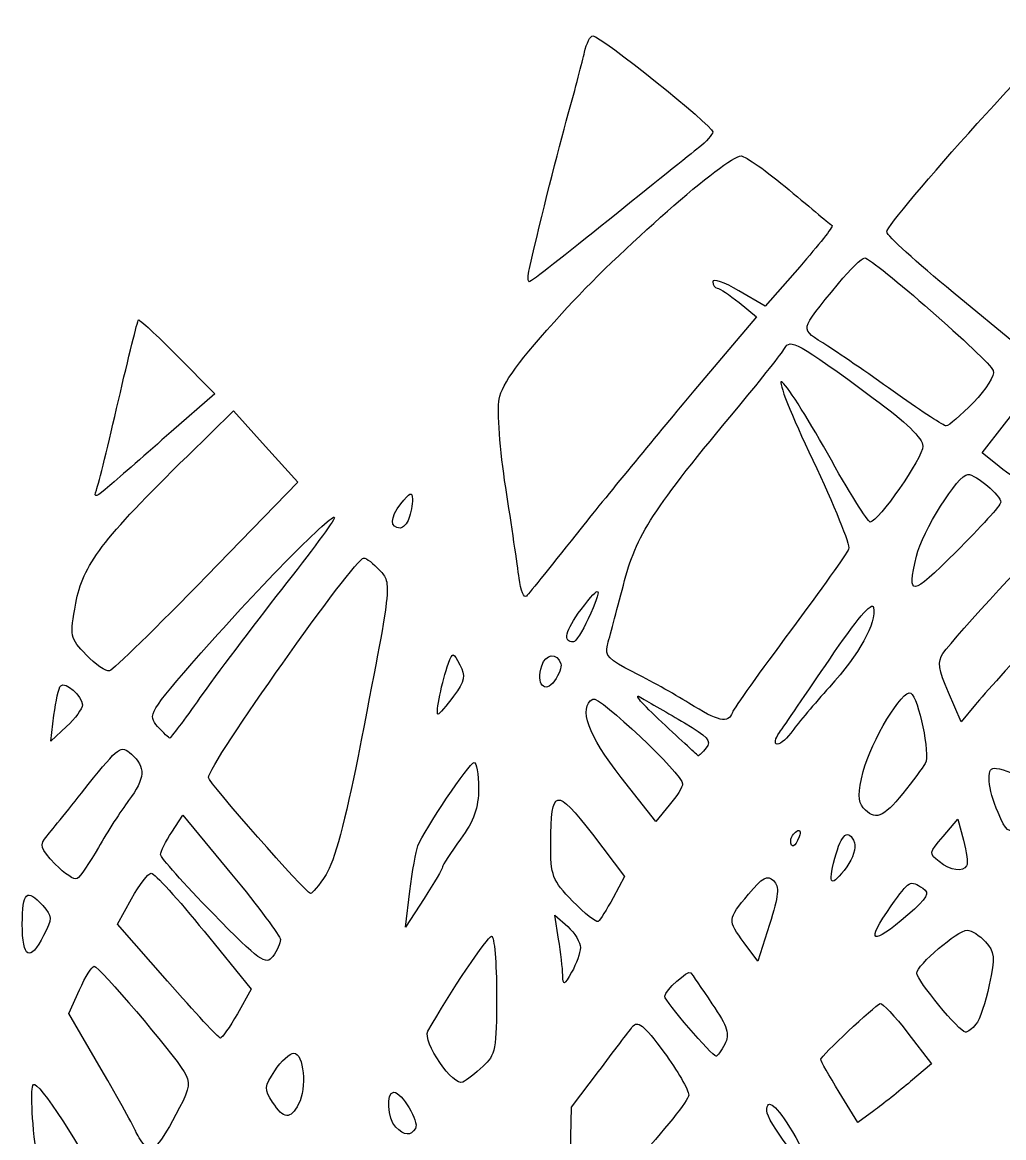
# Model space of a CAD drawing. Header units: centimetres. Extents: x -52 to 49, y -21 to 24.
# Drawn here: x 3.519 to 7.844, y -14.461 to -9.545 of the extents above; entities that cross this region are included whole.
import ezdxf

# ---------------------------------------------------------------- set-up
doc = ezdxf.new("R2010")
doc.units = ezdxf.units.CM
doc.header["$MEASUREMENT"] = 0
doc.layers.add('Layer 1', color=7, linetype='Continuous')

msp = doc.modelspace()

# ---------------------------------------------------------------- linework, layer by layer
at = {"layer": 'Layer 1'}
for points, knots in [([(8.4654, -9.84559), (8.30173, -9.69109), (8.15963, -9.56137), (8.14962, -9.55732), (8.14962, -9.55732), (8.11862, -9.54477), (7.32895, -10.4222), (7.32895, -10.46919), (7.32895, -10.46919), (7.32895, -10.48394), (7.4605, -10.60404), (7.62127, -10.73608), (7.62127, -10.73608), (7.62127, -10.73608), (7.91359, -10.97615), (7.91359, -10.97615), (7.91359, -10.97615), (7.91359, -10.97615), (8.33828, -10.55131), (8.33828, -10.55131), (8.33828, -10.55131), (8.33828, -10.55131), (8.76297, -10.12647), (8.76297, -10.12647), (8.76297, -10.12647), (8.76297, -10.12647), (8.46539, -9.84557), (8.46539, -9.84557), (8.46539, -9.84557), (8.46539, -9.84557), (8.4654, -9.84559), (8.4654, -9.84559)], [0, 0, 0, 0, 0.1111111, 0.1111111, 0.1111111, 0.1111111, 0.2222222, 0.2222222, 0.2222222, 0.2222222, 0.3333333, 0.3333333, 0.3333333, 0.3333333, 0.4444444, 0.4444444, 0.4444444, 0.4444444, 0.5555556, 0.5555556, 0.5555556, 0.5555556, 0.6666667, 0.6666667, 0.6666667, 0.6666667, 0.7777778, 0.7777778, 0.7777778, 0.7777778, 1, 1, 1, 1]), ([(6.10161, -10.41792), (6.28637, -10.26876), (6.46547, -10.12489), (6.4996, -10.09821), (6.4996, -10.09821), (6.53374, -10.07153), (6.56167, -10.03957), (6.56167, -10.02718), (6.56167, -10.02718), (6.56167, -10.00146), (6.06583, -9.60432), (6.03372, -9.60432), (6.03372, -9.60432), (6.02214, -9.60432), (6.00539, -9.63706), (5.9965, -9.67708), (5.9965, -9.67708), (5.98761, -9.7171), (5.95545, -9.83914), (5.92503, -9.94828), (5.92503, -9.94828), (5.8781, -10.11667), (5.80889, -10.39271), (5.7542, -10.62958), (5.7542, -10.62958), (5.74664, -10.66232), (5.74613, -10.68911), (5.75306, -10.68911), (5.75306, -10.68911), (5.76, -10.68911), (5.91684, -10.56707), (6.1016, -10.41791), (6.1016, -10.41791), (6.1016, -10.41791), (6.10161, -10.41792), (6.10161, -10.41792)], [0, 0, 0, 0, 0.1, 0.1, 0.1, 0.1, 0.2, 0.2, 0.2, 0.2, 0.3, 0.3, 0.3, 0.3, 0.4, 0.4, 0.4, 0.4, 0.5, 0.5, 0.5, 0.5, 0.6, 0.6, 0.6, 0.6, 0.7, 0.7, 0.7, 0.7, 0.8, 0.8, 0.8, 0.8, 1, 1, 1, 1]), ([(5.98248, -11.77396), (6.10392, -11.62116), (6.32723, -11.34907), (6.47871, -11.16931), (6.47871, -11.16931), (6.47871, -11.16931), (6.75414, -10.84247), (6.75414, -10.84247), (6.75414, -10.84247), (6.75414, -10.84247), (6.67775, -10.78), (6.67775, -10.78), (6.67775, -10.78), (6.63573, -10.74564), (6.59243, -10.7171), (6.58152, -10.71658), (6.58152, -10.71658), (6.57061, -10.71605), (6.56168, -10.70322), (6.56168, -10.68805), (6.56168, -10.68805), (6.56168, -10.67289), (6.61364, -10.69093), (6.67715, -10.72815), (6.67715, -10.72815), (6.67715, -10.72815), (6.79262, -10.79582), (6.79262, -10.79582), (6.79262, -10.79582), (6.79262, -10.79582), (6.94498, -10.62227), (6.94498, -10.62227), (6.94498, -10.62227), (7.02878, -10.52682), (7.09291, -10.44527), (7.08748, -10.44105), (7.08748, -10.44105), (7.08205, -10.43683), (6.99709, -10.36591), (6.89866, -10.28346), (6.89866, -10.28346), (6.80024, -10.201), (6.70499, -10.13378), (6.68699, -10.13407), (6.68699, -10.13407), (6.62162, -10.13513), (6.14845, -10.55052), (5.89635, -10.82815), (5.89635, -10.82815), (5.70799, -11.03559), (5.63327, -11.13787), (5.62054, -11.20571), (5.62054, -11.20571), (5.61085, -11.25735), (5.62369, -11.43098), (5.6494, -11.59589), (5.6494, -11.59589), (5.67487, -11.75931), (5.70141, -11.9387), (5.70836, -11.99453), (5.70836, -11.99453), (5.71531, -12.05036), (5.73015, -12.08608), (5.74134, -12.07391), (5.74134, -12.07391), (5.75252, -12.06173), (5.86104, -11.92676), (5.98248, -11.77396)], [0, 0, 0, 0, 0.0555556, 0.0555556, 0.0555556, 0.0555556, 0.1111111, 0.1111111, 0.1111111, 0.1111111, 0.1666667, 0.1666667, 0.1666667, 0.1666667, 0.2222222, 0.2222222, 0.2222222, 0.2222222, 0.2777778, 0.2777778, 0.2777778, 0.2777778, 0.3333333, 0.3333333, 0.3333333, 0.3333333, 0.3888889, 0.3888889, 0.3888889, 0.3888889, 0.4444444, 0.4444444, 0.4444444, 0.4444444, 0.5, 0.5, 0.5, 0.5, 0.5555556, 0.5555556, 0.5555556, 0.5555556, 0.6111111, 0.6111111, 0.6111111, 0.6111111, 0.6666667, 0.6666667, 0.6666667, 0.6666667, 0.7222222, 0.7222222, 0.7222222, 0.7222222, 0.7777778, 0.7777778, 0.7777778, 0.7777778, 0.8333333, 0.8333333, 0.8333333, 0.8333333, 0.8888889, 0.8888889, 0.8888889, 0.8888889, 1, 1, 1, 1]), ([(7.71078, -11.2202), (7.76669, -11.16295), (7.80604, -11.09992), (7.79837, -11.07992), (7.79837, -11.07992), (7.78134, -11.03553), (7.26551, -10.58333), (7.23191, -10.58333), (7.23191, -10.58333), (7.21869, -10.58333), (7.1666, -10.63393), (7.11615, -10.69578), (7.11615, -10.69578), (6.93794, -10.91424), (6.94221, -10.88938), (7.06872, -10.97197), (7.06872, -10.97197), (7.13139, -11.01288), (7.27042, -11.10887), (7.37766, -11.18526), (7.37766, -11.18526), (7.4849, -11.26166), (7.58089, -11.32417), (7.59096, -11.32417), (7.59096, -11.32417), (7.60103, -11.32417), (7.65495, -11.27738), (7.71079, -11.2202), (7.71079, -11.2202), (7.71079, -11.2202), (7.71078, -11.2202), (7.71078, -11.2202)], [0, 0, 0, 0, 0.1111111, 0.1111111, 0.1111111, 0.1111111, 0.2222222, 0.2222222, 0.2222222, 0.2222222, 0.3333333, 0.3333333, 0.3333333, 0.3333333, 0.4444444, 0.4444444, 0.4444444, 0.4444444, 0.5555556, 0.5555556, 0.5555556, 0.5555556, 0.6666667, 0.6666667, 0.6666667, 0.6666667, 0.7777778, 0.7777778, 0.7777778, 0.7777778, 1, 1, 1, 1]), ([(4.17488, -11.3506), (4.17488, -11.3506), (4.36779, -11.18229), (4.36779, -11.18229), (4.36779, -11.18229), (4.36779, -11.18229), (4.20282, -11.01585), (4.20282, -11.01585), (4.20282, -11.01585), (4.11209, -10.9243), (4.03455, -10.85271), (4.03051, -10.85675), (4.03051, -10.85675), (4.02647, -10.86079), (3.98706, -11.02036), (3.94292, -11.21136), (3.94292, -11.21136), (3.89878, -11.40235), (3.85494, -11.5803), (3.84548, -11.60678), (3.84548, -11.60678), (3.83208, -11.64431), (3.84522, -11.63993), (3.90513, -11.58693), (3.90513, -11.58693), (3.94739, -11.54952), (4.06878, -11.44318), (4.17488, -11.35061), (4.17488, -11.35061), (4.17488, -11.35061), (4.17488, -11.3506), (4.17488, -11.3506)], [0, 0, 0, 0, 0.1111111, 0.1111111, 0.1111111, 0.1111111, 0.2222222, 0.2222222, 0.2222222, 0.2222222, 0.3333333, 0.3333333, 0.3333333, 0.3333333, 0.4444444, 0.4444444, 0.4444444, 0.4444444, 0.5555556, 0.5555556, 0.5555556, 0.5555556, 0.6666667, 0.6666667, 0.6666667, 0.6666667, 0.7777778, 0.7777778, 0.7777778, 0.7777778, 1, 1, 1, 1]), ([(6.64846, -12.58654), (6.65565, -12.56779), (6.77087, -12.40587), (6.90449, -12.22672), (6.90449, -12.22672), (7.03811, -12.04757), (7.15336, -11.88555), (7.1606, -11.86667), (7.1606, -11.86667), (7.16784, -11.8478), (7.09685, -11.67125), (7.00284, -11.47434), (7.00284, -11.47434), (6.90883, -11.27743), (6.84679, -11.12204), (6.86498, -11.12902), (6.86498, -11.12902), (6.88316, -11.136), (6.97417, -11.27797), (7.0672, -11.44452), (7.0672, -11.44452), (7.16024, -11.61107), (7.2449, -11.74737), (7.25535, -11.74742), (7.25535, -11.74742), (7.29118, -11.74768), (7.48772, -11.46489), (7.48772, -11.4132), (7.48772, -11.4132), (7.48772, -11.37907), (7.4136, -11.30705), (7.26944, -11.2011), (7.26944, -11.2011), (6.93071, -10.95218), (6.90383, -10.9371), (6.87868, -10.98204), (6.87868, -10.98204), (6.86696, -11.00298), (6.77807, -11.11531), (6.68113, -11.23167), (6.68113, -11.23167), (6.29244, -11.69826), (6.22651, -11.8002), (6.16784, -12.02531), (6.16784, -12.02531), (6.1375, -12.14173), (6.1058, -12.26129), (6.09741, -12.291), (6.09741, -12.291), (6.08492, -12.33518), (6.10533, -12.35651), (6.20946, -12.40809), (6.20946, -12.40809), (6.27949, -12.44278), (6.39036, -12.50456), (6.45585, -12.54539), (6.45585, -12.54539), (6.58846, -12.62806), (6.6292, -12.63677), (6.64848, -12.58654), (6.64848, -12.58654), (6.64848, -12.58654), (6.64846, -12.58654), (6.64846, -12.58654)], [0, 0, 0, 0, 0.0588235, 0.0588235, 0.0588235, 0.0588235, 0.1176471, 0.1176471, 0.1176471, 0.1176471, 0.1764706, 0.1764706, 0.1764706, 0.1764706, 0.2352941, 0.2352941, 0.2352941, 0.2352941, 0.2941176, 0.2941176, 0.2941176, 0.2941176, 0.3529412, 0.3529412, 0.3529412, 0.3529412, 0.4117647, 0.4117647, 0.4117647, 0.4117647, 0.4705882, 0.4705882, 0.4705882, 0.4705882, 0.5294118, 0.5294118, 0.5294118, 0.5294118, 0.5882353, 0.5882353, 0.5882353, 0.5882353, 0.6470588, 0.6470588, 0.6470588, 0.6470588, 0.7058824, 0.7058824, 0.7058824, 0.7058824, 0.7647059, 0.7647059, 0.7647059, 0.7647059, 0.8235294, 0.8235294, 0.8235294, 0.8235294, 0.8823529, 0.8823529, 0.8823529, 0.8823529, 1, 1, 1, 1]), ([(8.04382, -11.46919), (8.04382, -11.46919), (8.13406, -11.37609), (8.13406, -11.37609), (8.13406, -11.37609), (8.13406, -11.37609), (8.04047, -11.2825), (8.04047, -11.2825), (8.04047, -11.2825), (8.04047, -11.2825), (7.94688, -11.18891), (7.94688, -11.18891), (7.94688, -11.18891), (7.94688, -11.18891), (7.84793, -11.31592), (7.84793, -11.31592), (7.84793, -11.31592), (7.84793, -11.31592), (7.74898, -11.44293), (7.74898, -11.44293), (7.74898, -11.44293), (7.74898, -11.44293), (7.82339, -11.50248), (7.82339, -11.50248), (7.82339, -11.50248), (7.92159, -11.58107), (7.93773, -11.57863), (8.04381, -11.46919), (8.04381, -11.46919), (8.04381, -11.46919), (8.04382, -11.46919), (8.04382, -11.46919)], [0, 0, 0, 0, 0.1111111, 0.1111111, 0.1111111, 0.1111111, 0.2222222, 0.2222222, 0.2222222, 0.2222222, 0.3333333, 0.3333333, 0.3333333, 0.3333333, 0.4444444, 0.4444444, 0.4444444, 0.4444444, 0.5555556, 0.5555556, 0.5555556, 0.5555556, 0.6666667, 0.6666667, 0.6666667, 0.6666667, 0.7777778, 0.7777778, 0.7777778, 0.7777778, 1, 1, 1, 1]), ([(4.33278, -11.98396), (4.33278, -11.98396), (4.7328, -11.5722), (4.7328, -11.5722), (4.7328, -11.5722), (4.7328, -11.5722), (4.59101, -11.41511), (4.59101, -11.41511), (4.59101, -11.41511), (4.59101, -11.41511), (4.44922, -11.25802), (4.44922, -11.25802), (4.44922, -11.25802), (4.44922, -11.25802), (4.24669, -11.45646), (4.24669, -11.45646), (4.24669, -11.45646), (3.87135, -11.82422), (3.78583, -11.93702), (3.75472, -12.10532), (3.75472, -12.10532), (3.7276, -12.25202), (3.72897, -12.25882), (3.80059, -12.33357), (3.80059, -12.33357), (3.84119, -12.37595), (3.88754, -12.40727), (3.90358, -12.40317), (3.90358, -12.40317), (3.91962, -12.39907), (4.11276, -12.21043), (4.33277, -11.98396), (4.33277, -11.98396), (4.33277, -11.98396), (4.33278, -11.98396), (4.33278, -11.98396)], [0, 0, 0, 0, 0.1, 0.1, 0.1, 0.1, 0.2, 0.2, 0.2, 0.2, 0.3, 0.3, 0.3, 0.3, 0.4, 0.4, 0.4, 0.4, 0.5, 0.5, 0.5, 0.5, 0.6, 0.6, 0.6, 0.6, 0.7, 0.7, 0.7, 0.7, 0.8, 0.8, 0.8, 0.8, 1, 1, 1, 1]), ([(7.83167, -11.6598), (7.83167, -11.63064), (7.72113, -11.53766), (7.68615, -11.5374), (7.68615, -11.5374), (7.64327, -11.53708), (7.48461, -11.78972), (7.45934, -11.89856), (7.45934, -11.89856), (7.41711, -12.08046), (7.43293, -12.07875), (7.63323, -11.87979), (7.63323, -11.87979), (7.74237, -11.77138), (7.83167, -11.67238), (7.83167, -11.6598)], [0, 0, 0, 0, 0.2, 0.2, 0.2, 0.2, 0.4, 0.4, 0.4, 0.4, 0.6, 0.6, 0.6, 0.6, 1, 1, 1, 1]), ([(5.22269, -11.7321), (5.23152, -11.70908), (5.23849, -11.67039), (5.23816, -11.64611), (5.23816, -11.64611), (5.23771, -11.61214), (5.22599, -11.61703), (5.18731, -11.66738), (5.18731, -11.66738), (5.13906, -11.73017), (5.13793, -11.77395), (5.18456, -11.77395), (5.18456, -11.77395), (5.1967, -11.77395), (5.21385, -11.75512), (5.22269, -11.7321)], [0, 0, 0, 0, 0.2, 0.2, 0.2, 0.2, 0.4, 0.4, 0.4, 0.4, 0.6, 0.6, 0.6, 0.6, 1, 1, 1, 1]), ([(4.30173, -12.52141), (4.37101, -12.42318), (4.53279, -12.20887), (4.66124, -12.04515), (4.66124, -12.04515), (4.78969, -11.88143), (4.89479, -11.7389), (4.89479, -11.72841), (4.89479, -11.72841), (4.89479, -11.69627), (4.55934, -12.03649), (4.30731, -12.32423), (4.30731, -12.32423), (4.07578, -12.58857), (4.07006, -12.59823), (4.11541, -12.64834), (4.11541, -12.64834), (4.14112, -12.67675), (4.16522, -12.69999), (4.16896, -12.69999), (4.16896, -12.69999), (4.1727, -12.69999), (4.23245, -12.61962), (4.30173, -12.5214), (4.30173, -12.5214), (4.30173, -12.5214), (4.30173, -12.52141), (4.30173, -12.52141)], [0, 0, 0, 0, 0.125, 0.125, 0.125, 0.125, 0.25, 0.25, 0.25, 0.25, 0.375, 0.375, 0.375, 0.375, 0.5, 0.5, 0.5, 0.5, 0.625, 0.625, 0.625, 0.625, 0.75, 0.75, 0.75, 0.75, 1, 1, 1, 1]), ([(8.00752, -12.23107), (8.00752, -12.23107), (8.23095, -11.98704), (8.23095, -11.98704), (8.23095, -11.98704), (8.23095, -11.98704), (8.14375, -11.90773), (8.14375, -11.90773), (8.14375, -11.90773), (8.09579, -11.86411), (8.04887, -11.82808), (8.03947, -11.82765), (8.03947, -11.82765), (8.02198, -11.82686), (7.63285, -12.24654), (7.57655, -12.32692), (7.57655, -12.32692), (7.5517, -12.3624), (7.55664, -12.39756), (7.60081, -12.49961), (7.60081, -12.49961), (7.60081, -12.49961), (7.65628, -12.62775), (7.65628, -12.62775), (7.65628, -12.62775), (7.65628, -12.62775), (7.72018, -12.55143), (7.72018, -12.55143), (7.72018, -12.55143), (7.75533, -12.50945), (7.88463, -12.36529), (8.00751, -12.23107), (8.00751, -12.23107), (8.00751, -12.23107), (8.00752, -12.23107), (8.00752, -12.23107)], [0, 0, 0, 0, 0.1, 0.1, 0.1, 0.1, 0.2, 0.2, 0.2, 0.2, 0.3, 0.3, 0.3, 0.3, 0.4, 0.4, 0.4, 0.4, 0.5, 0.5, 0.5, 0.5, 0.6, 0.6, 0.6, 0.6, 0.7, 0.7, 0.7, 0.7, 0.8, 0.8, 0.8, 0.8, 1, 1, 1, 1]), ([(4.85752, -13.3016), (4.89283, -13.24693), (4.94382, -13.05797), (4.99843, -12.77938), (4.99843, -12.77938), (5.14951, -12.00865), (5.1482, -12.01991), (5.09347, -11.95943), (5.09347, -11.95943), (5.067, -11.93018), (5.03537, -11.90625), (5.02318, -11.90625), (5.02318, -11.90625), (4.98412, -11.90625), (4.33917, -12.8185), (4.33917, -12.87373), (4.33917, -12.87373), (4.33917, -12.89416), (4.76859, -13.38274), (4.78896, -13.38548), (4.78896, -13.38548), (4.79624, -13.38646), (4.82709, -13.34871), (4.85752, -13.3016)], [0, 0, 0, 0, 0.1428571, 0.1428571, 0.1428571, 0.1428571, 0.2857143, 0.2857143, 0.2857143, 0.2857143, 0.4285714, 0.4285714, 0.4285714, 0.4285714, 0.5714286, 0.5714286, 0.5714286, 0.5714286, 0.7142857, 0.7142857, 0.7142857, 0.7142857, 1, 1, 1, 1]), ([(6.01266, -12.17471), (6.07986, -12.02872), (6.06965, -12.01478), (5.98182, -12.13257), (5.98182, -12.13257), (5.91167, -12.22665), (5.89964, -12.27779), (5.94808, -12.27598), (5.94808, -12.27598), (5.95814, -12.27561), (5.9872, -12.23003), (6.01266, -12.17471)], [0, 0, 0, 0, 0.25, 0.25, 0.25, 0.25, 0.5, 0.5, 0.5, 0.5, 1, 1, 1, 1]), ([(6.91463, -12.66693), (6.93748, -12.63419), (7.0102, -12.54787), (7.07622, -12.47511), (7.07622, -12.47511), (7.2087, -12.3291), (7.28416, -12.19285), (7.27084, -12.12369), (7.27084, -12.12369), (7.2653, -12.09491), (7.19538, -12.17711), (7.07728, -12.35125), (7.07728, -12.35125), (6.97559, -12.50119), (6.87606, -12.64695), (6.85609, -12.67516), (6.85609, -12.67516), (6.83612, -12.70337), (6.83178, -12.72645), (6.84643, -12.72645), (6.84643, -12.72645), (6.86108, -12.72645), (6.89177, -12.69966), (6.91463, -12.66692), (6.91463, -12.66692), (6.91463, -12.66692), (6.91463, -12.66693), (6.91463, -12.66693)], [0, 0, 0, 0, 0.125, 0.125, 0.125, 0.125, 0.25, 0.25, 0.25, 0.25, 0.375, 0.375, 0.375, 0.375, 0.5, 0.5, 0.5, 0.5, 0.625, 0.625, 0.625, 0.625, 0.75, 0.75, 0.75, 0.75, 1, 1, 1, 1]), ([(5.41985, -12.51468), (5.46924, -12.44787), (5.47363, -12.42588), (5.44734, -12.37675), (5.44734, -12.37675), (5.41709, -12.32022), (5.41544, -12.32001), (5.39698, -12.37024), (5.39698, -12.37024), (5.36931, -12.44555), (5.33862, -12.59416), (5.35073, -12.59416), (5.35073, -12.59416), (5.35643, -12.59416), (5.38753, -12.55839), (5.41985, -12.51468)], [0, 0, 0, 0, 0.2, 0.2, 0.2, 0.2, 0.4, 0.4, 0.4, 0.4, 0.6, 0.6, 0.6, 0.6, 1, 1, 1, 1]), ([(5.8923, -12.37199), (5.87563, -12.32197), (5.82514, -12.32725), (5.80814, -12.3808), (5.80814, -12.3808), (5.78231, -12.4622), (5.82091, -12.50728), (5.86491, -12.4471), (5.86491, -12.4471), (5.88471, -12.42002), (5.89704, -12.38622), (5.89229, -12.37198), (5.89229, -12.37198), (5.89229, -12.37198), (5.8923, -12.37199), (5.8923, -12.37199)], [0, 0, 0, 0, 0.2, 0.2, 0.2, 0.2, 0.4, 0.4, 0.4, 0.4, 0.6, 0.6, 0.6, 0.6, 1, 1, 1, 1]), ([(3.78354, -12.55311), (3.78354, -12.51434), (3.7087, -12.44852), (3.68807, -12.46915), (3.68807, -12.46915), (3.67992, -12.4773), (3.66666, -12.53555), (3.6586, -12.5986), (3.6586, -12.5986), (3.6586, -12.5986), (3.64395, -12.71323), (3.64395, -12.71323), (3.64395, -12.71323), (3.64395, -12.71323), (3.71374, -12.64909), (3.71374, -12.64909), (3.71374, -12.64909), (3.75213, -12.61381), (3.78353, -12.57062), (3.78353, -12.55311), (3.78353, -12.55311), (3.78353, -12.55311), (3.78354, -12.55311), (3.78354, -12.55311)], [0, 0, 0, 0, 0.1428571, 0.1428571, 0.1428571, 0.1428571, 0.2857143, 0.2857143, 0.2857143, 0.2857143, 0.4285714, 0.4285714, 0.4285714, 0.4285714, 0.5714286, 0.5714286, 0.5714286, 0.5714286, 0.7142857, 0.7142857, 0.7142857, 0.7142857, 1, 1, 1, 1]), ([(7.39898, -12.94474), (7.44236, -12.89017), (7.48708, -12.83007), (7.49835, -12.81119), (7.49835, -12.81119), (7.52071, -12.77374), (7.46908, -12.52275), (7.43464, -12.50147), (7.43464, -12.50147), (7.40046, -12.48035), (7.25883, -12.71469), (7.22531, -12.84783), (7.22531, -12.84783), (7.20197, -12.94052), (7.20198, -12.97878), (7.22533, -13.00691), (7.22533, -13.00691), (7.27403, -13.06559), (7.3144, -13.05114), (7.39899, -12.94474), (7.39899, -12.94474), (7.39899, -12.94474), (7.39898, -12.94474), (7.39898, -12.94474)], [0, 0, 0, 0, 0.1428571, 0.1428571, 0.1428571, 0.1428571, 0.2857143, 0.2857143, 0.2857143, 0.2857143, 0.4285714, 0.4285714, 0.4285714, 0.4285714, 0.5714286, 0.5714286, 0.5714286, 0.5714286, 0.7142857, 0.7142857, 0.7142857, 0.7142857, 1, 1, 1, 1]), ([(6.42924, -12.90195), (6.4295, -12.85957), (6.06027, -12.51086), (6.03299, -12.52771), (6.03299, -12.52771), (5.96862, -12.56749), (6.01158, -12.68607), (6.15817, -12.87326), (6.15817, -12.87326), (6.15817, -12.87326), (6.31031, -13.06753), (6.31031, -13.06753), (6.31031, -13.06753), (6.31031, -13.06753), (6.36971, -12.99621), (6.36971, -12.99621), (6.36971, -12.99621), (6.40238, -12.95699), (6.42917, -12.91457), (6.42924, -12.90195)], [0, 0, 0, 0, 0.1666667, 0.1666667, 0.1666667, 0.1666667, 0.3333333, 0.3333333, 0.3333333, 0.3333333, 0.5, 0.5, 0.5, 0.5, 0.6666667, 0.6666667, 0.6666667, 0.6666667, 1, 1, 1, 1]), ([(6.53275, -12.74266), (6.55728, -12.7131), (6.53855, -12.6916), (6.43677, -12.63245), (6.43677, -12.63245), (6.36722, -12.59203), (6.28055, -12.54158), (6.24417, -12.52034), (6.24417, -12.52034), (6.20779, -12.4991), (6.24946, -12.54823), (6.33677, -12.62952), (6.33677, -12.62952), (6.42408, -12.71081), (6.49704, -12.77778), (6.4989, -12.77835), (6.4989, -12.77835), (6.50075, -12.77893), (6.51599, -12.76286), (6.53275, -12.74266)], [0, 0, 0, 0, 0.1666667, 0.1666667, 0.1666667, 0.1666667, 0.3333333, 0.3333333, 0.3333333, 0.3333333, 0.5, 0.5, 0.5, 0.5, 0.6666667, 0.6666667, 0.6666667, 0.6666667, 1, 1, 1, 1]), ([(3.85453, -13.18151), (3.89392, -13.11314), (3.95359, -13.02036), (3.98714, -12.97533), (3.98714, -12.97533), (4.06076, -12.87651), (4.06374, -12.82817), (3.9998, -12.77031), (3.9998, -12.77031), (3.95403, -12.72889), (3.94393, -12.73605), (3.80951, -12.90512), (3.80951, -12.90512), (3.73144, -13.00332), (3.64995, -13.10471), (3.62844, -13.13043), (3.62844, -13.13043), (3.59318, -13.17257), (3.5967, -13.18489), (3.66402, -13.25517), (3.66402, -13.25517), (3.70511, -13.29806), (3.74867, -13.327), (3.76083, -13.31949), (3.76083, -13.31949), (3.77298, -13.31198), (3.81515, -13.24989), (3.85454, -13.18152), (3.85454, -13.18152), (3.85454, -13.18152), (3.85453, -13.18151), (3.85453, -13.18151)], [0, 0, 0, 0, 0.1111111, 0.1111111, 0.1111111, 0.1111111, 0.2222222, 0.2222222, 0.2222222, 0.2222222, 0.3333333, 0.3333333, 0.3333333, 0.3333333, 0.4444444, 0.4444444, 0.4444444, 0.4444444, 0.5555556, 0.5555556, 0.5555556, 0.5555556, 0.6666667, 0.6666667, 0.6666667, 0.6666667, 0.7777778, 0.7777778, 0.7777778, 0.7777778, 1, 1, 1, 1]), ([(5.37104, -13.26771), (5.37104, -13.26081), (5.40676, -13.20586), (5.45042, -13.1456), (5.45042, -13.1456), (5.50966, -13.06383), (5.5298, -13.00683), (5.5298, -12.92093), (5.5298, -12.92093), (5.5298, -12.85763), (5.52087, -12.8065), (5.50996, -12.80731), (5.50996, -12.80731), (5.48927, -12.80884), (5.29052, -13.10389), (5.26221, -13.1751), (5.26221, -13.1751), (5.25328, -13.19757), (5.23751, -13.28738), (5.22717, -13.3747), (5.22717, -13.3747), (5.22717, -13.3747), (5.20837, -13.53345), (5.20837, -13.53345), (5.20837, -13.53345), (5.20837, -13.53345), (5.28971, -13.40685), (5.28971, -13.40685), (5.28971, -13.40685), (5.33445, -13.33722), (5.37105, -13.27461), (5.37105, -13.26771), (5.37105, -13.26771), (5.37105, -13.26771), (5.37104, -13.26771), (5.37104, -13.26771)], [0, 0, 0, 0, 0.1, 0.1, 0.1, 0.1, 0.2, 0.2, 0.2, 0.2, 0.3, 0.3, 0.3, 0.3, 0.4, 0.4, 0.4, 0.4, 0.5, 0.5, 0.5, 0.5, 0.6, 0.6, 0.6, 0.6, 0.7, 0.7, 0.7, 0.7, 0.8, 0.8, 0.8, 0.8, 1, 1, 1, 1]), ([(7.98981, -13.01863), (8.0047, -12.99082), (8.01687, -12.95553), (8.01687, -12.94022), (8.01687, -12.94022), (8.01687, -12.91425), (7.85367, -12.83229), (7.80197, -12.83229), (7.80197, -12.83229), (7.7665, -12.83229), (7.77422, -12.92084), (7.81904, -13.0281), (7.81904, -13.0281), (7.85404, -13.11186), (7.86613, -13.1209), (7.91104, -13.09687), (7.91104, -13.09687), (7.93947, -13.08165), (7.97492, -13.04644), (7.98981, -13.01863)], [0, 0, 0, 0, 0.1666667, 0.1666667, 0.1666667, 0.1666667, 0.3333333, 0.3333333, 0.3333333, 0.3333333, 0.5, 0.5, 0.5, 0.5, 0.6666667, 0.6666667, 0.6666667, 0.6666667, 1, 1, 1, 1]), ([(6.12231, -13.40398), (6.12231, -13.40398), (6.17243, -13.30983), (6.17243, -13.30983), (6.17243, -13.30983), (6.17243, -13.30983), (6.03121, -13.12407), (6.03121, -13.12407), (6.03121, -13.12407), (5.87134, -12.91377), (5.84833, -12.91852), (5.8477, -13.16189), (5.8477, -13.16189), (5.84733, -13.30792), (5.85443, -13.32683), (5.9442, -13.41876), (5.9442, -13.41876), (5.9975, -13.47334), (6.0481, -13.51353), (6.05665, -13.50806), (6.05665, -13.50806), (6.0652, -13.50259), (6.09475, -13.45575), (6.12231, -13.40397), (6.12231, -13.40397), (6.12231, -13.40397), (6.12231, -13.40398), (6.12231, -13.40398)], [0, 0, 0, 0, 0.125, 0.125, 0.125, 0.125, 0.25, 0.25, 0.25, 0.25, 0.375, 0.375, 0.375, 0.375, 0.5, 0.5, 0.5, 0.5, 0.625, 0.625, 0.625, 0.625, 0.75, 0.75, 0.75, 0.75, 1, 1, 1, 1]), ([(4.6562, -13.58791), (4.65594, -13.5725), (4.55923, -13.44277), (4.44129, -13.29961), (4.44129, -13.29961), (4.44129, -13.29961), (4.22685, -13.03933), (4.22685, -13.03933), (4.22685, -13.03933), (4.22685, -13.03933), (4.17735, -13.1144), (4.17735, -13.1144), (4.17735, -13.1144), (4.15013, -13.15569), (4.12778, -13.19993), (4.12768, -13.21272), (4.12768, -13.21272), (4.12768, -13.22551), (4.23143, -13.34217), (4.35844, -13.47196), (4.35844, -13.47196), (4.56664, -13.68472), (4.59268, -13.70342), (4.62302, -13.66193), (4.62302, -13.66193), (4.64153, -13.63662), (4.65646, -13.6033), (4.6562, -13.58789), (4.6562, -13.58789), (4.6562, -13.58789), (4.6562, -13.58791), (4.6562, -13.58791)], [0, 0, 0, 0, 0.1111111, 0.1111111, 0.1111111, 0.1111111, 0.2222222, 0.2222222, 0.2222222, 0.2222222, 0.3333333, 0.3333333, 0.3333333, 0.3333333, 0.4444444, 0.4444444, 0.4444444, 0.4444444, 0.5555556, 0.5555556, 0.5555556, 0.5555556, 0.6666667, 0.6666667, 0.6666667, 0.6666667, 0.7777778, 0.7777778, 0.7777778, 0.7777778, 1, 1, 1, 1]), ([(7.6807, -13.26224), (7.6867, -13.25133), (7.68036, -13.2008), (7.6666, -13.14995), (7.6666, -13.14995), (7.6666, -13.14995), (7.6416, -13.0575), (7.6416, -13.0575), (7.6416, -13.0575), (7.6416, -13.0575), (7.57671, -13.13294), (7.57671, -13.13294), (7.57671, -13.13294), (7.51511, -13.20455), (7.51423, -13.21021), (7.5593, -13.24439), (7.5593, -13.24439), (7.61234, -13.28462), (7.66421, -13.29224), (7.68071, -13.26224), (7.68071, -13.26224), (7.68071, -13.26224), (7.6807, -13.26224), (7.6807, -13.26224)], [0, 0, 0, 0, 0.1428571, 0.1428571, 0.1428571, 0.1428571, 0.2857143, 0.2857143, 0.2857143, 0.2857143, 0.4285714, 0.4285714, 0.4285714, 0.4285714, 0.5714286, 0.5714286, 0.5714286, 0.5714286, 0.7142857, 0.7142857, 0.7142857, 0.7142857, 1, 1, 1, 1]), ([(6.94218, -13.13519), (6.95122, -13.11164), (6.94678, -13.10102), (6.93178, -13.11029), (6.93178, -13.11029), (6.91739, -13.11918), (6.90563, -13.13766), (6.90563, -13.15135), (6.90563, -13.15135), (6.90563, -13.18941), (6.9246, -13.18102), (6.94218, -13.13519)], [0, 0, 0, 0, 0.25, 0.25, 0.25, 0.25, 0.5, 0.5, 0.5, 0.5, 1, 1, 1, 1]), ([(7.15266, -13.26663), (7.17939, -13.22993), (7.19464, -13.18269), (7.18656, -13.16163), (7.18656, -13.16163), (7.161, -13.09502), (7.12915, -13.11986), (7.09998, -13.22918), (7.09998, -13.22918), (7.06756, -13.35066), (7.0833, -13.36186), (7.15266, -13.26663)], [0, 0, 0, 0, 0.25, 0.25, 0.25, 0.25, 0.5, 0.5, 0.5, 0.5, 1, 1, 1, 1]), ([(4.46677, -13.9149), (4.46677, -13.9149), (4.52823, -13.80729), (4.52823, -13.80729), (4.52823, -13.80729), (4.52823, -13.80729), (4.32038, -13.5513), (4.32038, -13.5513), (4.32038, -13.5513), (4.20606, -13.4105), (4.10125, -13.29531), (4.08746, -13.29531), (4.08746, -13.29531), (4.07367, -13.29531), (4.03445, -13.34596), (4.0003, -13.40786), (4.0003, -13.40786), (4.0003, -13.40786), (3.93822, -13.52041), (3.93822, -13.52041), (3.93822, -13.52041), (3.93822, -13.52041), (4.15854, -13.7713), (4.15854, -13.7713), (4.15854, -13.7713), (4.27971, -13.90929), (4.38481, -14.02227), (4.39209, -14.02235), (4.39209, -14.02235), (4.39937, -14.02235), (4.43298, -13.97408), (4.46678, -13.9149), (4.46678, -13.9149), (4.46678, -13.9149), (4.46677, -13.9149), (4.46677, -13.9149)], [0, 0, 0, 0, 0.1, 0.1, 0.1, 0.1, 0.2, 0.2, 0.2, 0.2, 0.3, 0.3, 0.3, 0.3, 0.4, 0.4, 0.4, 0.4, 0.5, 0.5, 0.5, 0.5, 0.6, 0.6, 0.6, 0.6, 0.7, 0.7, 0.7, 0.7, 0.8, 0.8, 0.8, 0.8, 1, 1, 1, 1]), ([(6.82976, -13.32824), (6.80319, -13.30192), (6.78107, -13.31389), (6.7195, -13.38792), (6.7195, -13.38792), (6.62625, -13.50002), (6.62607, -13.50209), (6.70052, -13.60279), (6.70052, -13.60279), (6.70052, -13.60279), (6.75999, -13.68322), (6.75999, -13.68322), (6.75999, -13.68322), (6.75999, -13.68322), (6.8115, -13.52219), (6.8115, -13.52219), (6.8115, -13.52219), (6.85282, -13.39301), (6.85643, -13.35465), (6.82977, -13.32824), (6.82977, -13.32824), (6.82977, -13.32824), (6.82976, -13.32824), (6.82976, -13.32824)], [0, 0, 0, 0, 0.1428571, 0.1428571, 0.1428571, 0.1428571, 0.2857143, 0.2857143, 0.2857143, 0.2857143, 0.4285714, 0.4285714, 0.4285714, 0.4285714, 0.5714286, 0.5714286, 0.5714286, 0.5714286, 0.7142857, 0.7142857, 0.7142857, 0.7142857, 1, 1, 1, 1]), ([(3.61281, -13.57072), (3.65197, -13.495), (3.65171, -13.48519), (3.60939, -13.43843), (3.60939, -13.43843), (3.53825, -13.35982), (3.51896, -13.37726), (3.51896, -13.52021), (3.51896, -13.52021), (3.51896, -13.67143), (3.55164, -13.68901), (3.61281, -13.57072)], [0, 0, 0, 0, 0.25, 0.25, 0.25, 0.25, 0.5, 0.5, 0.5, 0.5, 1, 1, 1, 1]), ([(7.42156, -13.47947), (7.50897, -13.40376), (7.52048, -13.38328), (7.48771, -13.36181), (7.48771, -13.36181), (7.43088, -13.32458), (7.42899, -13.32563), (7.3488, -13.43901), (7.3488, -13.43901), (7.23153, -13.60483), (7.25911, -13.62017), (7.42156, -13.47947)], [0, 0, 0, 0, 0.25, 0.25, 0.25, 0.25, 0.5, 0.5, 0.5, 0.5, 1, 1, 1, 1]), ([(5.97865, -13.62353), (5.97918, -13.60032), (5.95398, -13.55865), (5.92269, -13.53093), (5.92269, -13.53093), (5.92269, -13.53093), (5.86579, -13.48053), (5.86579, -13.48053), (5.86579, -13.48053), (5.86579, -13.48053), (5.88271, -13.58636), (5.88271, -13.58636), (5.88271, -13.58636), (5.89202, -13.64457), (5.90018, -13.71601), (5.90086, -13.74511), (5.90086, -13.74511), (5.90194, -13.79223), (5.90623, -13.79079), (5.9399, -13.73188), (5.9399, -13.73188), (5.9607, -13.6955), (5.97813, -13.64674), (5.97865, -13.62353)], [0, 0, 0, 0, 0.1428571, 0.1428571, 0.1428571, 0.1428571, 0.2857143, 0.2857143, 0.2857143, 0.2857143, 0.4285714, 0.4285714, 0.4285714, 0.4285714, 0.5714286, 0.5714286, 0.5714286, 0.5714286, 0.7142857, 0.7142857, 0.7142857, 0.7142857, 1, 1, 1, 1]), ([(7.72184, -13.96158), (7.73776, -13.9424), (7.76418, -13.86424), (7.78055, -13.7879), (7.78055, -13.7879), (7.80661, -13.66639), (7.80455, -13.64271), (7.76397, -13.59788), (7.76397, -13.59788), (7.73848, -13.56971), (7.70202, -13.54667), (7.68296, -13.54667), (7.68296, -13.54667), (7.64117, -13.54667), (7.46124, -13.70047), (7.46124, -13.73619), (7.46124, -13.73619), (7.46124, -13.76664), (7.65023, -13.99646), (7.67527, -13.99646), (7.67527, -13.99646), (7.68496, -13.99646), (7.70591, -13.98076), (7.72183, -13.96158), (7.72183, -13.96158), (7.72183, -13.96158), (7.72184, -13.96158), (7.72184, -13.96158)], [0, 0, 0, 0, 0.125, 0.125, 0.125, 0.125, 0.25, 0.25, 0.25, 0.25, 0.375, 0.375, 0.375, 0.375, 0.5, 0.5, 0.5, 0.5, 0.625, 0.625, 0.625, 0.625, 0.75, 0.75, 0.75, 0.75, 1, 1, 1, 1]), ([(5.54964, -14.14666), (5.6037, -14.09799), (5.60917, -14.06918), (5.60917, -13.8331), (5.60917, -13.8331), (5.60917, -13.69012), (5.59934, -13.57313), (5.58733, -13.57313), (5.58733, -13.57313), (5.56979, -13.57313), (5.40231, -13.8224), (5.3063, -13.9914), (5.3063, -13.9914), (5.28094, -14.03604), (5.41993, -14.2396), (5.46032, -14.21696), (5.46032, -14.21696), (5.47671, -14.20777), (5.5169, -14.17614), (5.54965, -14.14667), (5.54965, -14.14667), (5.54965, -14.14667), (5.54964, -14.14666), (5.54964, -14.14666)], [0, 0, 0, 0, 0.1428571, 0.1428571, 0.1428571, 0.1428571, 0.2857143, 0.2857143, 0.2857143, 0.2857143, 0.4285714, 0.4285714, 0.4285714, 0.4285714, 0.5714286, 0.5714286, 0.5714286, 0.5714286, 0.7142857, 0.7142857, 0.7142857, 0.7142857, 1, 1, 1, 1]), ([(4.2121, -14.32867), (4.25742, -14.24109), (4.26074, -14.21572), (4.23272, -14.17087), (4.23272, -14.17087), (4.17835, -14.08381), (3.85604, -13.70542), (3.83625, -13.70542), (3.83625, -13.70542), (3.82623, -13.70542), (3.79696, -13.75215), (3.7712, -13.80927), (3.7712, -13.80927), (3.7712, -13.80927), (3.72437, -13.91312), (3.72437, -13.91312), (3.72437, -13.91312), (3.72437, -13.91312), (3.8664, -14.15898), (3.8664, -14.15898), (3.8664, -14.15898), (3.94452, -14.2942), (4.01301, -14.41714), (4.0186, -14.43216), (4.0186, -14.43216), (4.02419, -14.44719), (4.04142, -14.47544), (4.0569, -14.49494), (4.0569, -14.49494), (4.08969, -14.53628), (4.12328, -14.5003), (4.2121, -14.32867)], [0, 0, 0, 0, 0.1111111, 0.1111111, 0.1111111, 0.1111111, 0.2222222, 0.2222222, 0.2222222, 0.2222222, 0.3333333, 0.3333333, 0.3333333, 0.3333333, 0.4444444, 0.4444444, 0.4444444, 0.4444444, 0.5555556, 0.5555556, 0.5555556, 0.5555556, 0.6666667, 0.6666667, 0.6666667, 0.6666667, 0.7777778, 0.7777778, 0.7777778, 0.7777778, 1, 1, 1, 1]), ([(6.61473, -14.0491), (6.63809, -14.00545), (6.62799, -13.97339), (6.55846, -13.87051), (6.55846, -13.87051), (6.51185, -13.80154), (6.46977, -13.74022), (6.46494, -13.73425), (6.46494, -13.73425), (6.45354, -13.72015), (6.35, -13.81369), (6.35, -13.83809), (6.35, -13.83809), (6.35, -13.85793), (6.55923, -14.1023), (6.57621, -14.1023), (6.57621, -14.1023), (6.58174, -14.1023), (6.59907, -14.07836), (6.61473, -14.04911), (6.61473, -14.04911), (6.61473, -14.04911), (6.61473, -14.0491), (6.61473, -14.0491)], [0, 0, 0, 0, 0.1428571, 0.1428571, 0.1428571, 0.1428571, 0.2857143, 0.2857143, 0.2857143, 0.2857143, 0.4285714, 0.4285714, 0.4285714, 0.4285714, 0.5714286, 0.5714286, 0.5714286, 0.5714286, 0.7142857, 0.7142857, 0.7142857, 0.7142857, 1, 1, 1, 1]), ([(7.43384, -14.21375), (7.43384, -14.21375), (7.52549, -14.13613), (7.52549, -14.13613), (7.52549, -14.13613), (7.52549, -14.13613), (7.42155, -13.99983), (7.42155, -13.99983), (7.42155, -13.99983), (7.36438, -13.92487), (7.30956, -13.86665), (7.29972, -13.87046), (7.29972, -13.87046), (7.27347, -13.88063), (7.03792, -14.10123), (7.03792, -14.11566), (7.03792, -14.11566), (7.03792, -14.12242), (7.07469, -14.18771), (7.11964, -14.26077), (7.11964, -14.26077), (7.11964, -14.26077), (7.20136, -14.39359), (7.20136, -14.39359), (7.20136, -14.39359), (7.20136, -14.39359), (7.27177, -14.34248), (7.27177, -14.34248), (7.27177, -14.34248), (7.31049, -14.31437), (7.38342, -14.25644), (7.43383, -14.21375), (7.43383, -14.21375), (7.43383, -14.21375), (7.43384, -14.21375), (7.43384, -14.21375)], [0, 0, 0, 0, 0.1, 0.1, 0.1, 0.1, 0.2, 0.2, 0.2, 0.2, 0.3, 0.3, 0.3, 0.3, 0.4, 0.4, 0.4, 0.4, 0.5, 0.5, 0.5, 0.5, 0.6, 0.6, 0.6, 0.6, 0.7, 0.7, 0.7, 0.7, 0.8, 0.8, 0.8, 0.8, 1, 1, 1, 1]), ([(6.21585, -14.57201), (6.34784, -14.43017), (6.45584, -14.29572), (6.45584, -14.27322), (6.45584, -14.27322), (6.45584, -14.25073), (6.40645, -14.16546), (6.34609, -14.08375), (6.34609, -14.08375), (6.25662, -13.96263), (6.23095, -13.9422), (6.20718, -13.97313), (6.20718, -13.97313), (6.19115, -13.994), (6.12445, -14.0822), (6.05896, -14.16913), (6.05896, -14.16913), (6.05896, -14.16913), (5.9399, -14.32718), (5.9399, -14.32718), (5.9399, -14.32718), (5.9399, -14.32718), (5.93388, -14.58716), (5.93388, -14.58716), (5.93388, -14.58716), (5.93047, -14.73423), (5.93828, -14.84339), (5.95186, -14.83851), (5.95186, -14.83851), (5.96506, -14.83377), (6.08386, -14.71384), (6.21585, -14.572), (6.21585, -14.572), (6.21585, -14.572), (6.21585, -14.57201), (6.21585, -14.57201)], [0, 0, 0, 0, 0.1, 0.1, 0.1, 0.1, 0.2, 0.2, 0.2, 0.2, 0.3, 0.3, 0.3, 0.3, 0.4, 0.4, 0.4, 0.4, 0.5, 0.5, 0.5, 0.5, 0.6, 0.6, 0.6, 0.6, 0.7, 0.7, 0.7, 0.7, 0.8, 0.8, 0.8, 0.8, 1, 1, 1, 1]), ([(4.7367, -14.31274), (4.77391, -14.24322), (4.75949, -14.08907), (4.71578, -14.08907), (4.71578, -14.08907), (4.69736, -14.08907), (4.6596, -14.12366), (4.63186, -14.16593), (4.63186, -14.16593), (4.58578, -14.23617), (4.58494, -14.24813), (4.6221, -14.30484), (4.6221, -14.30484), (4.67205, -14.38107), (4.69913, -14.38294), (4.7367, -14.31275), (4.7367, -14.31275), (4.7367, -14.31275), (4.7367, -14.31274), (4.7367, -14.31274)], [0, 0, 0, 0, 0.1666667, 0.1666667, 0.1666667, 0.1666667, 0.3333333, 0.3333333, 0.3333333, 0.3333333, 0.5, 0.5, 0.5, 0.5, 0.6666667, 0.6666667, 0.6666667, 0.6666667, 1, 1, 1, 1]), ([(3.81911, -15.04441), (3.92038, -14.84752), (3.93537, -14.80004), (3.91098, -14.75337), (3.91098, -14.75337), (3.77657, -14.49614), (3.58852, -14.20735), (3.56848, -14.22739), (3.56848, -14.22739), (3.55414, -14.24173), (3.55995, -14.37302), (3.58293, -14.55386), (3.58293, -14.55386), (3.60406, -14.72023), (3.62957, -14.96143), (3.6396, -15.08986), (3.6396, -15.08986), (3.64963, -15.21829), (3.6669, -15.31354), (3.67797, -15.30153), (3.67797, -15.30153), (3.68904, -15.28952), (3.75256, -15.17382), (3.81911, -15.04442), (3.81911, -15.04442), (3.81911, -15.04442), (3.81911, -15.04441), (3.81911, -15.04441)], [0, 0, 0, 0, 0.125, 0.125, 0.125, 0.125, 0.25, 0.25, 0.25, 0.25, 0.375, 0.375, 0.375, 0.375, 0.5, 0.5, 0.5, 0.5, 0.625, 0.625, 0.625, 0.625, 0.75, 0.75, 0.75, 0.75, 1, 1, 1, 1]), ([(5.25152, -14.42054), (5.26962, -14.39126), (5.19191, -14.26104), (5.15634, -14.26104), (5.15634, -14.26104), (5.12162, -14.26104), (5.12796, -14.37778), (5.16467, -14.4145), (5.16467, -14.4145), (5.20312, -14.45295), (5.23032, -14.45484), (5.25152, -14.42054)], [0, 0, 0, 0, 0.25, 0.25, 0.25, 0.25, 0.5, 0.5, 0.5, 0.5, 1, 1, 1, 1]), ([(6.91362, -14.43607), (6.8423, -14.31799), (6.79979, -14.28313), (6.79979, -14.34271), (6.79979, -14.34271), (6.79979, -14.38554), (6.96904, -14.61319), (6.9789, -14.58362), (6.9789, -14.58362), (6.98356, -14.56963), (6.95419, -14.50323), (6.91362, -14.43608), (6.91362, -14.43608), (6.91362, -14.43608), (6.91362, -14.43607), (6.91362, -14.43607)], [0, 0, 0, 0, 0.2, 0.2, 0.2, 0.2, 0.4, 0.4, 0.4, 0.4, 0.6, 0.6, 0.6, 0.6, 1, 1, 1, 1])]:
    msp.add_open_spline(points, degree=3, knots=knots, dxfattribs=at)

doc.saveas('drawing.dxf')
